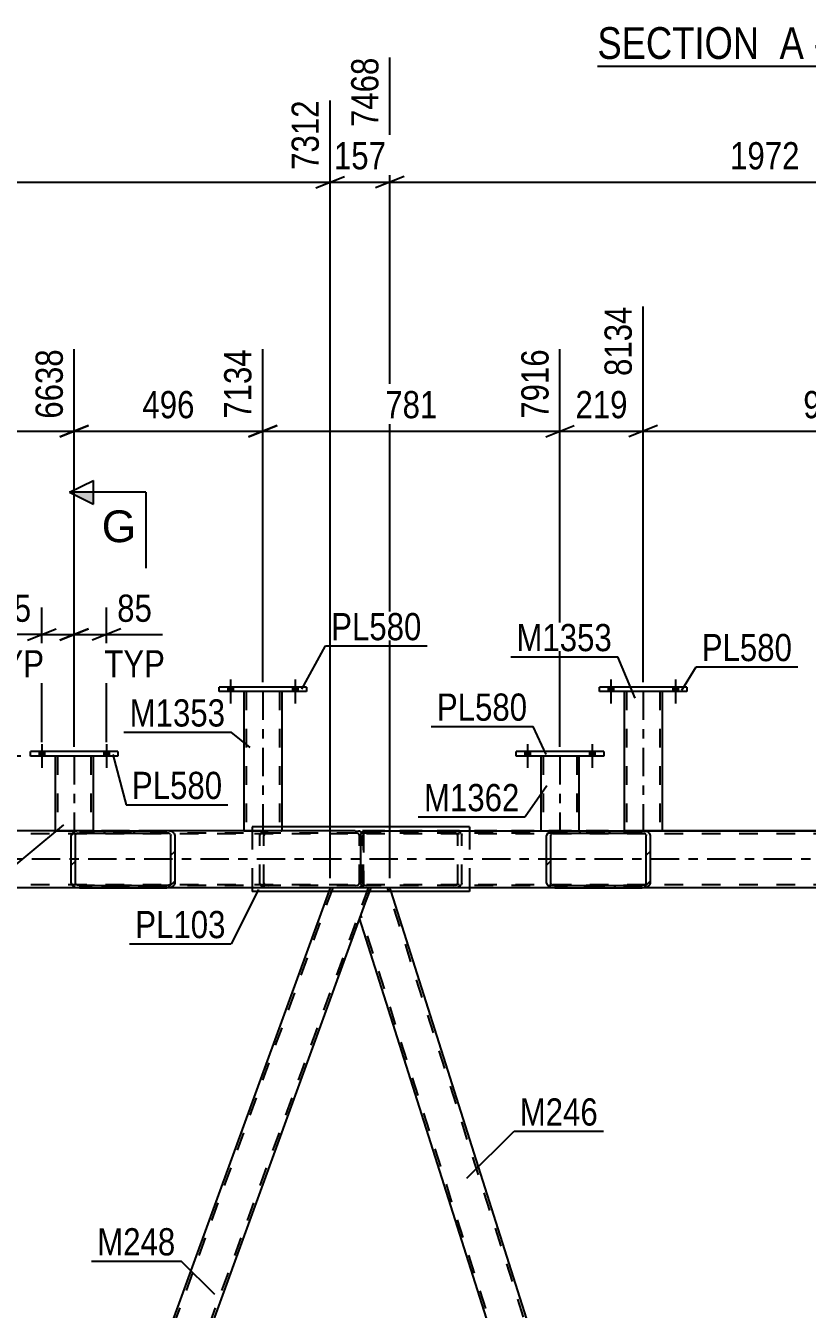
# Model space of a CAD drawing. Header units: millimetres. Extents: x -857 to 332, y -866 to -25.
# Drawn here: x -522.5 to -440.3, y -324.8 to -189.7 of the extents above; entities that cross this region are included whole.
import ezdxf

# ---------------------------------------------------------------- set-up
doc = ezdxf.new("R2010")
doc.units = ezdxf.units.MM
doc.linetypes.add('DXK_LINE_DOT2', pattern=[3.9198, 1.9599, -1.9599])
doc.linetypes.add('DXK_LINE_DOT3', pattern=[5.9187, 2.979, -0.9799, 0.9799, -0.9799])
doc.styles.add('Arial', font='ARIAL.TTF', dxfattribs={"height": 0.2})
doc.styles.add('Arial Narrow', font='ARIALN.TTF', dxfattribs={"height": 0.2})

# ---------------------------------------------------------------- blocks, each defined once
blk = doc.blocks.new('Unknown-570386455-12 - 11653')
at = {"color": 6, "linetype": 'Continuous'}
blk.add_line((-462.38, -193.94), (-434.74, -193.94), dxfattribs=at)
at = {"color": 0, "linetype": 'Continuous'}
for points in [[(-444.27, -193.19), (-444.27, -189.69), (-462.38, -189.69), (-462.38, -193.19)], [(-440.67, -193.19), (-440.67, -189.69), (-443.22, -189.69), (-443.22, -193.19)], [(-438.34, -193.19), (-438.34, -189.69), (-439.62, -189.69), (-439.62, -193.19)], [(-434.74, -193.19), (-434.74, -189.69), (-437.29, -189.69), (-437.29, -193.19)]]:
    blk.add_wipeout(points, dxfattribs=at)
at = {"color": 7, "linetype": 'Continuous', "style": 'Arial Narrow'}
for s, p in [('SECTION ', (-462.38, -193.19)), ('A', (-443.22, -193.19)), ('A', (-437.29, -193.19)), ('-', (-439.62, -193.19))]:
    blk.add_text(s, height=3.34, dxfattribs=at).set_placement(p)
blk = doc.blocks.new('Part-570386455-2030 - 1253')
at = {"color": 7, "linetype": 'DXK_LINE_DOT2'}
for p, q in [((-405.09, -280.41), (-448.4, -399.41)), ((-401.34, -280.41), (-444.66, -399.41)), ((-405.35, -280.41), (-405.49, -280.81)), ((-401.09, -280.41), (-405.35, -280.41)), ((-405.35, -280.41), (-405.31, -280.41)), ((-401.09, -280.41), (-402.26, -283.61)), ((-447.49, -396.2), (-448.66, -399.41)), ((-444.4, -399.41), (-448.66, -399.41)), ((-444.26, -399.01), (-444.4, -399.41))]:
    blk.add_line(p, q, dxfattribs=at)
at = {"color": 2, "linetype": 'Continuous'}
for p, q in [((-405.49, -280.81), (-447.49, -396.2)), ((-402.26, -283.61), (-444.26, -399.01))]:
    blk.add_line(p, q, dxfattribs=at)
blk = doc.blocks.new('Bolt-570386455-1271 - 1253')
at = {"linetype": 'Continuous'}
for points in [[(-469.44, -266.08), (-470, -266.08), (-470, -266.56), (-469.44, -266.56)], [(-469.44, -266.08), (-470, -266.08), (-470, -266.56), (-469.44, -266.56)], [(-462.64, -266.08), (-463.2, -266.08), (-463.2, -266.56), (-462.64, -266.56)], [(-462.64, -266.08), (-463.2, -266.08), (-463.2, -266.56), (-462.64, -266.56)]]:
    blk.add_hatch(color=1, dxfattribs=at).paths.add_polyline_path(points)
at = {"color": 1, "linetype": 'Continuous'}
for p, q in [((-470, -266.08), (-470, -266.56)), ((-470, -266.08), (-470, -266.56)), ((-469.72, -265.28), (-469.72, -267.8)), ((-469.72, -265.28), (-469.72, -267.8)), ((-469.44, -266.08), (-469.44, -266.56)), ((-469.44, -266.08), (-469.44, -266.56)), ((-463.2, -266.08), (-463.2, -266.56)), ((-463.2, -266.08), (-463.2, -266.56)), ((-462.92, -265.28), (-462.92, -267.8)), ((-462.92, -265.28), (-462.92, -267.8)), ((-462.64, -266.08), (-462.64, -266.56)), ((-462.64, -266.08), (-462.64, -266.56))]:
    blk.add_line(p, q, dxfattribs=at)
blk = doc.blocks.new('Bolt-570386455-1272 - 1253')
at = {"linetype": 'Continuous'}
for points in [[(-520.52, -266.08), (-521.08, -266.08), (-521.08, -266.56), (-520.52, -266.56)], [(-520.52, -266.08), (-521.08, -266.08), (-521.08, -266.56), (-520.52, -266.56)], [(-513.72, -266.08), (-514.28, -266.08), (-514.28, -266.56), (-513.72, -266.56)], [(-513.72, -266.08), (-514.28, -266.08), (-514.28, -266.56), (-513.72, -266.56)]]:
    blk.add_hatch(color=1, dxfattribs=at).paths.add_polyline_path(points)
at = {"color": 1, "linetype": 'Continuous'}
for p, q in [((-521.08, -266.08), (-521.08, -266.56)), ((-521.08, -266.08), (-521.08, -266.56)), ((-520.8, -265.28), (-520.8, -267.8)), ((-520.8, -265.28), (-520.8, -267.8)), ((-520.52, -266.08), (-520.52, -266.56)), ((-520.52, -266.08), (-520.52, -266.56)), ((-514.28, -266.08), (-514.28, -266.56)), ((-514.28, -266.08), (-514.28, -266.56)), ((-514, -265.28), (-514, -267.8)), ((-514, -265.28), (-514, -267.8)), ((-513.72, -266.08), (-513.72, -266.56)), ((-513.72, -266.08), (-513.72, -266.56))]:
    blk.add_line(p, q, dxfattribs=at)
blk = doc.blocks.new('Bolt-570386455-1278 - 1253')
at = {"linetype": 'Continuous'}
for points in [[(-460.69, -259.29), (-461.25, -259.29), (-461.25, -259.77), (-460.69, -259.77)], [(-460.69, -259.29), (-461.25, -259.29), (-461.25, -259.77), (-460.69, -259.77)], [(-453.89, -259.29), (-454.45, -259.29), (-454.45, -259.77), (-453.89, -259.77)], [(-453.89, -259.29), (-454.45, -259.29), (-454.45, -259.77), (-453.89, -259.77)]]:
    blk.add_hatch(color=1, dxfattribs=at).paths.add_polyline_path(points)
at = {"color": 1, "linetype": 'Continuous'}
for p, q in [((-461.25, -259.29), (-461.25, -259.77)), ((-461.25, -259.29), (-461.25, -259.77)), ((-460.97, -258.49), (-460.97, -261.01)), ((-460.97, -258.49), (-460.97, -261.01)), ((-460.69, -259.29), (-460.69, -259.77)), ((-460.69, -259.29), (-460.69, -259.77)), ((-454.45, -259.29), (-454.45, -259.77)), ((-454.45, -259.29), (-454.45, -259.77)), ((-454.17, -258.49), (-454.17, -261.01)), ((-454.17, -258.49), (-454.17, -261.01)), ((-453.89, -259.29), (-453.89, -259.77)), ((-453.89, -259.29), (-453.89, -259.77))]:
    blk.add_line(p, q, dxfattribs=at)
blk = doc.blocks.new('Bolt-570386455-1293 - 1253')
at = {"linetype": 'Continuous'}
for points in [[(-500.69, -259.29), (-501.25, -259.29), (-501.25, -259.77), (-500.69, -259.77)], [(-500.69, -259.29), (-501.25, -259.29), (-501.25, -259.77), (-500.69, -259.77)], [(-493.89, -259.29), (-494.45, -259.29), (-494.45, -259.77), (-493.89, -259.77)], [(-493.89, -259.29), (-494.45, -259.29), (-494.45, -259.77), (-493.89, -259.77)]]:
    blk.add_hatch(color=1, dxfattribs=at).paths.add_polyline_path(points)
at = {"color": 1, "linetype": 'Continuous'}
for p, q in [((-501.25, -259.29), (-501.25, -259.77)), ((-501.25, -259.29), (-501.25, -259.77)), ((-500.97, -258.49), (-500.97, -261.01)), ((-500.97, -258.49), (-500.97, -261.01)), ((-500.69, -259.29), (-500.69, -259.77)), ((-500.69, -259.29), (-500.69, -259.77)), ((-494.45, -259.29), (-494.45, -259.77)), ((-494.45, -259.29), (-494.45, -259.77)), ((-494.17, -258.49), (-494.17, -261.01)), ((-494.17, -258.49), (-494.17, -261.01)), ((-493.89, -259.29), (-493.89, -259.77)), ((-493.89, -259.29), (-493.89, -259.77))]:
    blk.add_line(p, q, dxfattribs=at)
blk = doc.blocks.new('Part-570386455-2015 - 1253')
at = {"linetype": 'Continuous'}
h = blk.add_hatch(dxfattribs=at)
h.set_pattern_fill('', scale=0.7, style=0, pattern_type=0)
h.set_pattern_definition([(45, (-467.7205, -274.887), (-1.57154, 1.57154), [])])
h.paths.add_polyline_path([(-467.65, -274.7), (-467.72, -274.89), (-467.72, -279.93), (-467.65, -280.11), (-467.46, -280.27), (-467.18, -280.37), (-466.85, -280.41), (-457.68, -280.41), (-457.34, -280.37), (-457.06, -280.27), (-456.87, -280.11), (-456.8, -279.93), (-456.8, -274.89), (-456.87, -274.7), (-457.06, -274.55), (-457.34, -274.44), (-457.68, -274.41), (-466.85, -274.41), (-467.18, -274.44), (-467.46, -274.55)])
h.paths.add_polyline_path([(-467.01, -274.67), (-466.85, -274.65), (-457.68, -274.65), (-457.51, -274.67), (-457.37, -274.72), (-457.27, -274.8), (-457.24, -274.89), (-457.24, -279.93), (-457.27, -280.02), (-457.37, -280.1), (-457.51, -280.15), (-457.68, -280.17), (-466.85, -280.17), (-467.01, -280.15), (-467.16, -280.1), (-467.25, -280.02), (-467.28, -279.93), (-467.28, -274.89), (-467.25, -274.8), (-467.16, -274.72)])
at = {"color": 2, "linetype": 'Continuous'}
for p, q in [((-487.26, -274.89), (-487.23, -274.7)), ((-487.26, -279.93), (-487.26, -274.89)), ((-487.23, -274.7), (-487.13, -274.55)), ((-487.13, -274.55), (-486.99, -274.44)), ((-486.99, -274.44), (-486.97, -274.44)), ((-486.97, -274.44), (-486.68, -274.41)), ((-486.68, -274.41), (-466.85, -274.41)), ((-467.65, -274.7), (-467.72, -274.89)), ((-467.72, -279.93), (-467.72, -274.89)), ((-467.28, -274.89), (-467.25, -274.8)), ((-467.28, -279.93), (-467.28, -274.89)), ((-466.85, -274.41), (-467.18, -274.44)), ((-467.01, -274.67), (-466.85, -274.65)), ((-466.85, -274.41), (-457.68, -274.41)), ((-466.85, -274.65), (-457.68, -274.65)), ((-457.34, -274.44), (-457.68, -274.41)), ((-457.68, -274.65), (-457.51, -274.67)), ((-457.27, -274.8), (-457.24, -274.89)), ((-457.24, -279.93), (-457.24, -274.89)), ((-456.8, -274.89), (-456.87, -274.7)), ((-456.8, -279.93), (-456.8, -274.89)), ((-487.23, -280.11), (-487.26, -279.93)), ((-487.13, -280.27), (-487.23, -280.11)), ((-486.99, -280.37), (-487.13, -280.27)), ((-486.97, -280.37), (-486.99, -280.37)), ((-486.68, -280.41), (-486.97, -280.37)), ((-466.85, -280.41), (-486.68, -280.41)), ((-467.72, -279.93), (-467.65, -280.11)), ((-467.25, -280.02), (-467.28, -279.93)), ((-467.18, -280.37), (-466.85, -280.41)), ((-466.85, -280.17), (-467.01, -280.15)), ((-466.85, -280.17), (-457.68, -280.17)), ((-466.85, -280.41), (-457.68, -280.41)), ((-457.51, -280.15), (-457.68, -280.17)), ((-457.68, -280.41), (-457.34, -280.37)), ((-457.24, -279.93), (-457.27, -280.02)), ((-456.87, -280.11), (-456.8, -279.93))]:
    blk.add_line(p, q, dxfattribs=at)
at = {"color": 7, "linetype": 'DXK_LINE_DOT2'}
for p, q in [((-487.02, -274.8), (-487.04, -274.89)), ((-487.04, -279.93), (-487.04, -274.89)), ((-486.99, -274.72), (-487.02, -274.8)), ((-486.84, -274.67), (-486.99, -274.72)), ((-486.99, -274.72), (-486.99, -280.1)), ((-486.97, -280.37), (-486.97, -274.44)), ((-486.68, -274.65), (-486.84, -274.67)), ((-457.68, -274.65), (-486.68, -274.65)), ((-477.51, -274.41), (-477.17, -274.44)), ((-477.34, -274.67), (-477.51, -274.65)), ((-477.07, -274.89), (-477.1, -274.8)), ((-477.07, -279.93), (-477.07, -274.89)), ((-476.7, -274.7), (-476.63, -274.89)), ((-476.63, -279.93), (-476.63, -274.89)), ((-457.68, -274.41), (-466.85, -274.41)), ((-487.04, -279.93), (-487.02, -280.02)), ((-487.02, -280.02), (-486.99, -280.1)), ((-486.99, -280.1), (-486.84, -280.15)), ((-486.84, -280.15), (-486.68, -280.17)), ((-457.68, -280.17), (-486.68, -280.17)), ((-477.51, -280.17), (-477.34, -280.15)), ((-477.17, -280.37), (-477.51, -280.41)), ((-477.1, -280.02), (-477.07, -279.93)), ((-476.63, -279.93), (-476.7, -280.11)), ((-457.68, -280.41), (-466.85, -280.41))]:
    blk.add_line(p, q, dxfattribs=at)
for centre, radius, start, end in [((-477.41, -275.07), 0.409, 41.9362, 80.4818), ((-477.31, -275.25), 0.817, 41.9362, 80.4818), ((-477.41, -279.75), 0.409, 279.5182, 318.0638), ((-477.31, -279.56), 0.817, 279.5182, 318.0638)]:
    blk.add_arc(centre, radius, start, end, dxfattribs=at)
at = {"color": 2, "linetype": 'Continuous'}
for centre, radius, start, end in [((-467.05, -275.25), 0.817, 99.5182, 138.0638), ((-466.95, -275.07), 0.409, 99.5182, 138.0638), ((-457.58, -275.07), 0.409, 41.9362, 80.4818), ((-457.48, -275.25), 0.817, 41.9362, 80.4818), ((-467.05, -279.56), 0.817, 221.9362, 260.4818), ((-466.95, -279.75), 0.409, 221.9362, 260.4818), ((-457.58, -279.75), 0.409, 279.5182, 318.0638), ((-457.48, -279.56), 0.817, 279.5182, 318.0638)]:
    blk.add_arc(centre, radius, start, end, dxfattribs=at)
blk = doc.blocks.new('Part-570386455-1364 - 1253')
at = {"color": 7, "linetype": 'DXK_LINE_DOT2'}
for p, q in [((-92.74, -274.73), (-782.94, -274.73)), ((-92.74, -274.41), (-754.09, -274.41)), ((-457.68, -274.41), (-516.84, -274.41)), ((-92.74, -280.09), (-782.94, -280.09)), ((-457.68, -280.41), (-516.84, -280.41))]:
    blk.add_line(p, q, dxfattribs=at)
at = {"color": 2, "linetype": 'Continuous'}
for p, q in [((-516.84, -274.41), (-542.81, -274.41)), ((-431.71, -274.41), (-457.68, -274.41)), ((-516.84, -280.41), (-542.81, -280.41)), ((-431.71, -280.41), (-457.68, -280.41))]:
    blk.add_line(p, q, dxfattribs=at)
at = {"color": 7, "linetype": 'DXK_LINE_DOT3'}
blk.add_line((-92.74, -277.41), (-782.94, -277.41), dxfattribs=at)
blk = doc.blocks.new('Part-570386455-1510 - 1253')
at = {"color": 2, "linetype": 'Continuous'}
for p, q in [((-452.97, -259.29), (-462.17, -259.29)), ((-462.17, -259.77), (-462.17, -259.29)), ((-452.97, -259.29), (-452.97, -259.77)), ((-452.97, -259.77), (-462.17, -259.77))]:
    blk.add_line(p, q, dxfattribs=at)
blk = doc.blocks.new('Part-570386455-1567 - 1253')
at = {"color": 2, "linetype": 'Continuous'}
for p, q in [((-468.32, -266.56), (-468.32, -274.41)), ((-464.32, -266.56), (-464.32, -274.41))]:
    blk.add_line(p, q, dxfattribs=at)
at = {"color": 7, "linetype": 'DXK_LINE_DOT2'}
for p, q in [((-464.32, -266.56), (-468.32, -266.56)), ((-468.29, -266.56), (-468.32, -266.56)), ((-468.08, -266.56), (-468.08, -274.41)), ((-464.56, -266.56), (-464.56, -274.41)), ((-468.32, -274.41), (-468.32, -274.41)), ((-468.32, -274.41), (-464.32, -274.41)), ((-464.32, -274.41), (-464.32, -274.41)), ((-464.32, -274.41), (-464.32, -274.41))]:
    blk.add_line(p, q, dxfattribs=at)
at = {"color": 7, "linetype": 'DXK_LINE_DOT3'}
blk.add_line((-466.32, -266.56), (-466.32, -274.41), dxfattribs=at)
blk = doc.blocks.new('Part-570386455-1572 - 1253')
at = {"color": 2, "linetype": 'Continuous'}
for p, q in [((-461.72, -266.08), (-470.92, -266.08)), ((-470.92, -266.56), (-470.92, -266.08)), ((-461.72, -266.08), (-461.72, -266.56)), ((-461.72, -266.56), (-470.92, -266.56))]:
    blk.add_line(p, q, dxfattribs=at)
blk = doc.blocks.new('Part-570386455-1577 - 1253')
at = {"color": 2, "linetype": 'Continuous'}
for p, q in [((-459.57, -259.77), (-459.57, -274.41)), ((-455.57, -259.77), (-455.57, -274.41))]:
    blk.add_line(p, q, dxfattribs=at)
at = {"color": 7, "linetype": 'DXK_LINE_DOT2'}
for p, q in [((-455.57, -259.77), (-459.57, -259.77)), ((-459.53, -259.77), (-459.57, -259.77)), ((-459.33, -259.77), (-459.33, -274.41)), ((-455.81, -259.77), (-455.81, -274.41)), ((-459.57, -274.41), (-459.57, -274.41)), ((-459.57, -274.41), (-455.57, -274.41)), ((-455.57, -274.41), (-455.57, -274.41)), ((-455.57, -274.41), (-455.57, -274.41))]:
    blk.add_line(p, q, dxfattribs=at)
at = {"color": 7, "linetype": 'DXK_LINE_DOT3'}
blk.add_line((-457.57, -259.77), (-457.57, -274.41), dxfattribs=at)
blk = doc.blocks.new('Part-570386455-1582 - 1253')
at = {"color": 2, "linetype": 'Continuous'}
for p, q in [((-519.4, -266.56), (-519.4, -274.41)), ((-515.4, -266.56), (-515.4, -274.41))]:
    blk.add_line(p, q, dxfattribs=at)
at = {"color": 7, "linetype": 'DXK_LINE_DOT2'}
for p, q in [((-515.4, -266.56), (-519.4, -266.56)), ((-519.37, -266.56), (-519.4, -266.56)), ((-519.16, -266.56), (-519.16, -274.41)), ((-515.64, -266.56), (-515.64, -274.41)), ((-519.4, -274.41), (-519.4, -274.41)), ((-519.4, -274.41), (-515.4, -274.41)), ((-515.4, -274.41), (-515.4, -274.41)), ((-515.4, -274.41), (-515.4, -274.41))]:
    blk.add_line(p, q, dxfattribs=at)
at = {"color": 7, "linetype": 'DXK_LINE_DOT3'}
blk.add_line((-517.4, -266.56), (-517.4, -274.41), dxfattribs=at)
blk = doc.blocks.new('Part-570386455-1587 - 1253')
at = {"color": 2, "linetype": 'Continuous'}
for p, q in [((-512.8, -266.08), (-522, -266.08)), ((-522, -266.56), (-522, -266.08)), ((-512.8, -266.08), (-512.8, -266.56)), ((-512.8, -266.56), (-522, -266.56))]:
    blk.add_line(p, q, dxfattribs=at)
blk = doc.blocks.new('Part-570386455-1653 - 1253')
at = {"color": 2, "linetype": 'Continuous'}
for p, q in [((-499.57, -259.77), (-499.57, -274.41)), ((-495.57, -259.77), (-495.57, -274.01))]:
    blk.add_line(p, q, dxfattribs=at)
at = {"color": 7, "linetype": 'DXK_LINE_DOT2'}
for p, q in [((-495.57, -259.77), (-499.57, -259.77)), ((-499.53, -259.77), (-499.57, -259.77)), ((-499.33, -259.77), (-499.33, -274.41)), ((-495.81, -259.77), (-495.81, -274.41)), ((-495.57, -274.01), (-495.57, -274.41)), ((-499.57, -274.41), (-499.57, -274.41)), ((-499.57, -274.41), (-495.57, -274.41))]:
    blk.add_line(p, q, dxfattribs=at)
at = {"color": 7, "linetype": 'DXK_LINE_DOT3'}
blk.add_line((-497.57, -259.77), (-497.57, -274.41), dxfattribs=at)
blk = doc.blocks.new('Part-570386455-1985 - 1253')
at = {"color": 2, "linetype": 'Continuous'}
for p, q in [((-498.69, -274.01), (-498.69, -274.41)), ((-475.83, -274.01), (-498.69, -274.01)), ((-475.83, -274.01), (-475.83, -274.41)), ((-498.69, -280.41), (-498.69, -280.81)), ((-475.83, -280.81), (-498.69, -280.81)), ((-475.83, -280.41), (-475.83, -280.81))]:
    blk.add_line(p, q, dxfattribs=at)
at = {"color": 7, "linetype": 'DXK_LINE_DOT2'}
for p, q in [((-498.69, -274.41), (-498.69, -280.41)), ((-475.83, -274.41), (-475.83, -280.41))]:
    blk.add_line(p, q, dxfattribs=at)
blk = doc.blocks.new('Part-570386455-1658 - 1253')
at = {"color": 2, "linetype": 'Continuous'}
for p, q in [((-492.97, -259.29), (-502.17, -259.29)), ((-502.17, -259.77), (-502.17, -259.29)), ((-492.97, -259.29), (-492.97, -259.77)), ((-492.97, -259.77), (-502.17, -259.77))]:
    blk.add_line(p, q, dxfattribs=at)
blk = doc.blocks.new('Part-570386455-1930 - 1253')
at = {"color": 2, "linetype": 'Continuous'}
for p, q in [((-486.37, -280.81), (-487.39, -283.61)), ((-447.49, -396.2), (-484.08, -280.81)), ((-450.8, -399.01), (-487.39, -283.61)), ((-447.49, -396.2), (-448.51, -399.01))]:
    blk.add_line(p, q, dxfattribs=at)
at = {"color": 7, "linetype": 'DXK_LINE_DOT2'}
for p, q in [((-486.22, -280.41), (-486.37, -280.81)), ((-484.21, -280.41), (-486.22, -280.41)), ((-447.63, -396.57), (-484.46, -280.41)), ((-484.08, -280.81), (-484.21, -280.41)), ((-450.42, -399.41), (-487.26, -283.24)), ((-447.63, -396.57), (-447.76, -396.94)), ((-450.67, -399.41), (-450.8, -399.01)), ((-448.66, -399.41), (-450.67, -399.41)), ((-448.51, -399.01), (-448.66, -399.41))]:
    blk.add_line(p, q, dxfattribs=at)
blk = doc.blocks.new('Part-570386455-2035 - 1253')
at = {"color": 7, "linetype": 'DXK_LINE_DOT2'}
for p, q in [((-490.22, -280.41), (-533.54, -399.41)), ((-486.48, -280.41), (-529.79, -399.41)), ((-490.48, -280.41), (-490.63, -280.81)), ((-486.22, -280.41), (-490.48, -280.41)), ((-490.48, -280.41), (-490.44, -280.41)), ((-486.22, -280.41), (-487.39, -283.61)), ((-532.63, -396.2), (-533.79, -399.41)), ((-529.54, -399.41), (-533.79, -399.41)), ((-529.39, -399.01), (-529.54, -399.41))]:
    blk.add_line(p, q, dxfattribs=at)
at = {"color": 2, "linetype": 'Continuous'}
for p, q in [((-490.63, -280.81), (-532.63, -396.2)), ((-487.39, -283.61), (-529.39, -399.01))]:
    blk.add_line(p, q, dxfattribs=at)
blk = doc.blocks.new('Part-570386455-2120 - 1253')
at = {"linetype": 'Continuous'}
h = blk.add_hatch(dxfattribs=at)
h.set_pattern_fill('', scale=0.7, style=0, pattern_type=0)
h.set_pattern_definition([(45, (-517.7166, -274.887), (-1.57154, 1.57154), [])])
h.paths.add_polyline_path([(-517.65, -274.7), (-517.72, -274.89), (-517.72, -279.93), (-517.65, -280.11), (-517.46, -280.27), (-517.18, -280.37), (-516.84, -280.41), (-507.67, -280.41), (-507.34, -280.37), (-507.05, -280.27), (-506.87, -280.11), (-506.8, -279.93), (-506.8, -274.89), (-506.87, -274.7), (-507.05, -274.55), (-507.34, -274.44), (-507.67, -274.41), (-516.84, -274.41), (-517.18, -274.44), (-517.46, -274.55)])
h.paths.add_polyline_path([(-517.01, -274.67), (-516.84, -274.65), (-507.67, -274.65), (-507.5, -274.67), (-507.36, -274.72), (-507.27, -274.8), (-507.24, -274.89), (-507.24, -279.93), (-507.27, -280.02), (-507.36, -280.1), (-507.5, -280.15), (-507.67, -280.17), (-516.84, -280.17), (-517.01, -280.15), (-517.15, -280.1), (-517.25, -280.02), (-517.28, -279.93), (-517.28, -274.89), (-517.25, -274.8), (-517.15, -274.72)])
at = {"color": 2, "linetype": 'Continuous'}
for p, q in [((-517.65, -274.7), (-517.72, -274.89)), ((-517.72, -279.93), (-517.72, -274.89)), ((-517.28, -274.89), (-517.25, -274.8)), ((-517.28, -279.93), (-517.28, -274.89)), ((-516.84, -274.41), (-517.18, -274.44)), ((-517.01, -274.67), (-516.84, -274.65)), ((-516.84, -274.41), (-507.67, -274.41)), ((-516.84, -274.65), (-507.67, -274.65)), ((-487.84, -274.41), (-507.67, -274.41)), ((-507.34, -274.44), (-507.67, -274.41)), ((-507.67, -274.65), (-507.5, -274.67)), ((-507.27, -274.8), (-507.24, -274.89)), ((-507.24, -279.93), (-507.24, -274.89)), ((-506.8, -274.89), (-506.87, -274.7)), ((-506.8, -279.93), (-506.8, -274.89)), ((-487.84, -274.41), (-487.51, -274.44)), ((-517.72, -279.93), (-517.65, -280.11)), ((-517.25, -280.02), (-517.28, -279.93)), ((-517.18, -280.37), (-516.84, -280.41)), ((-516.84, -280.17), (-517.01, -280.15)), ((-516.84, -280.17), (-507.67, -280.17)), ((-516.84, -280.41), (-507.67, -280.41)), ((-507.5, -280.15), (-507.67, -280.17)), ((-507.67, -280.41), (-507.34, -280.37)), ((-487.84, -280.41), (-507.67, -280.41)), ((-507.24, -279.93), (-507.27, -280.02)), ((-506.87, -280.11), (-506.8, -279.93)), ((-487.51, -280.37), (-487.84, -280.41))]:
    blk.add_line(p, q, dxfattribs=at)
at = {"color": 7, "linetype": 'DXK_LINE_DOT2'}
for p, q in [((-507.67, -274.41), (-516.84, -274.41)), ((-487.84, -274.65), (-516.84, -274.65)), ((-497.89, -274.89), (-497.82, -274.7)), ((-497.89, -279.93), (-497.89, -274.89)), ((-497.42, -274.8), (-497.45, -274.89)), ((-497.45, -279.93), (-497.45, -274.89)), ((-497.35, -274.44), (-497.01, -274.41)), ((-497.01, -274.65), (-497.18, -274.67)), ((-487.68, -274.67), (-487.84, -274.65)), ((-487.41, -274.89), (-487.44, -274.8)), ((-487.41, -279.93), (-487.41, -274.89)), ((-487.04, -274.7), (-487.01, -274.77)), ((-487.01, -274.77), (-486.97, -274.89)), ((-486.97, -279.93), (-486.97, -274.89)), ((-487.84, -280.17), (-516.84, -280.17)), ((-507.67, -280.41), (-516.84, -280.41)), ((-497.82, -280.11), (-497.89, -279.93)), ((-497.45, -279.93), (-497.42, -280.02)), ((-497.01, -280.41), (-497.35, -280.37)), ((-497.18, -280.15), (-497.01, -280.17)), ((-487.84, -280.17), (-487.68, -280.15)), ((-487.44, -280.02), (-487.41, -279.93)), ((-486.99, -279.97), (-487.04, -280.11)), ((-486.97, -279.93), (-486.99, -279.97))]:
    blk.add_line(p, q, dxfattribs=at)
at = {"color": 2, "linetype": 'Continuous'}
for centre, radius, start, end in [((-517.04, -275.25), 0.817, 99.5182, 138.0638), ((-516.94, -275.07), 0.409, 99.5182, 138.0638), ((-507.57, -275.07), 0.409, 41.9362, 80.4818), ((-507.47, -275.25), 0.817, 41.9362, 80.4818), ((-487.64, -275.25), 0.817, 53.5234, 80.4818), ((-517.04, -279.56), 0.817, 221.9362, 260.4818), ((-516.94, -279.75), 0.409, 221.9362, 260.4818), ((-507.57, -279.75), 0.409, 279.5182, 318.0638), ((-507.47, -279.56), 0.817, 279.5182, 318.0638), ((-487.64, -279.56), 0.817, 279.5182, 306.4766)]:
    blk.add_arc(centre, radius, start, end, dxfattribs=at)
at = {"color": 7, "linetype": 'DXK_LINE_DOT2'}
for centre, radius, start, end in [((-497.21, -275.25), 0.817, 99.5182, 138.0638), ((-497.11, -275.07), 0.409, 99.5182, 138.0638), ((-487.74, -275.07), 0.409, 41.9362, 80.4818), ((-487.64, -275.25), 0.817, 41.9362, 53.5234), ((-497.21, -279.56), 0.817, 221.9362, 260.4818), ((-497.11, -279.75), 0.409, 221.9362, 260.4818), ((-487.74, -279.75), 0.409, 279.5182, 318.0638), ((-487.64, -279.56), 0.817, 306.4766, 318.0638)]:
    blk.add_arc(centre, radius, start, end, dxfattribs=at)
blk = doc.blocks.new('StraightDimension-570386455-15699 - 1253')
at = {"color": 7, "linetype": 'Continuous'}
for p, q in [((-457.57, -258.77), (-457.57, -219.24)), ((-418.41, -258.05), (-418.41, -219.24)), ((-456.07, -231.75), (-459.07, -232.95)), ((-419.91, -232.95), (-416.91, -231.75)), ((-457.57, -232.35), (-418.41, -232.35))]:
    blk.add_line(p, q, dxfattribs=at)
at = {"color": 0}
blk.add_wipeout([(-434.64, -231.6), (-434.64, -227.4), (-441.33, -227.4), (-441.33, -231.6)], dxfattribs=at)
at = {"color": 3, "style": 'Arial Narrow'}
blk.add_text('979', height=2.863, dxfattribs=at).set_placement((-440.73, -231))
at = {"color": 0, "linetype": 'Continuous'}
blk.add_wipeout([(-419.01, -218.64), (-423.21, -218.64), (-423.21, -227.15), (-419.01, -227.15)], dxfattribs=at)
at = {"color": 3, "linetype": 'Continuous', "style": 'Arial Narrow'}
blk.add_text('9113', height=2.863, rotation=90.0002, dxfattribs=at).set_placement((-419.61, -226.55))
blk = doc.blocks.new('StraightDimension-570386455-3267 - 1253')
at = {"color": 7, "linetype": 'Continuous'}
for p, q in [((-520.8, -265.08), (-520.8, -250.92)), ((-517.4, -265.56), (-517.4, -250.92)), ((-520.8, -253.77), (-526.71, -253.77)), ((-520.8, -253.77), (-526.71, -253.77)), ((-522.3, -254.37), (-519.3, -253.17)), ((-520.8, -253.77), (-517.4, -253.77)), ((-515.9, -253.17), (-518.9, -254.37))]:
    blk.add_line(p, q, dxfattribs=at)
at = {"color": 0}
blk.add_wipeout([(-521.33, -253.02), (-521.33, -248.82), (-526.18, -248.82), (-526.18, -253.02)], dxfattribs=at)
at = {"color": 0, "linetype": 'Continuous'}
blk.add_wipeout([(-519.96, -258.87), (-519.96, -254.67), (-527.55, -254.67), (-527.55, -258.87)], dxfattribs=at)
at = {"color": 3, "style": 'Arial Narrow'}
blk.add_text('85', height=2.863, dxfattribs=at).set_placement((-525.58, -252.42))
at = {"color": 3, "linetype": 'Continuous', "style": 'Arial Narrow'}
blk.add_text('TYP', height=2.863, dxfattribs=at).set_placement((-526.95, -258.27))
blk = doc.blocks.new('StraightDimension-570386455-35174 - 1253')
at = {"color": 7, "linetype": 'Continuous'}
for p, q in [((-484.21, -279.41), (-484.21, -193.05)), ((-405.35, -279.41), (-405.35, -197.55)), ((-482.71, -205.56), (-485.71, -206.76)), ((-484.21, -206.16), (-405.35, -206.16)), ((-406.85, -206.76), (-403.85, -205.56))]:
    blk.add_line(p, q, dxfattribs=at)
at = {"color": 0}
blk.add_wipeout([(-440.52, -205.41), (-440.52, -201.21), (-449.03, -201.21), (-449.03, -205.41)], dxfattribs=at)
at = {"color": 3, "style": 'Arial Narrow'}
blk.add_text('1972', height=2.863, dxfattribs=at).set_placement((-448.43, -204.81))
at = {"color": 0, "linetype": 'Continuous'}
blk.add_wipeout([(-405.95, -196.95), (-410.15, -196.95), (-410.15, -205.46), (-405.95, -205.46)], dxfattribs=at)
at = {"color": 3, "linetype": 'Continuous', "style": 'Arial Narrow'}
blk.add_text('9440', height=2.863, rotation=90.0002, dxfattribs=at).set_placement((-406.55, -204.86))
blk = doc.blocks.new('StraightDimension-570386455-35175 - 1253')
at = {"color": 7, "linetype": 'Continuous'}
for p, q in [((-484.21, -279.41), (-484.21, -193.05)), ((-490.48, -279.41), (-490.48, -197.55)), ((-491.98, -206.76), (-488.98, -205.56)), ((-490.48, -206.16), (-484.21, -206.16)), ((-482.71, -205.56), (-485.71, -206.76))]:
    blk.add_line(p, q, dxfattribs=at)
at = {"color": 0}
blk.add_wipeout([(-484, -205.41), (-484, -201.21), (-490.69, -201.21), (-490.69, -205.41)], dxfattribs=at)
at = {"color": 3, "style": 'Arial Narrow'}
blk.add_text('157', height=2.863, dxfattribs=at).set_placement((-490.09, -204.81))
at = {"color": 0, "linetype": 'Continuous'}
blk.add_wipeout([(-484.81, -192.45), (-489.01, -192.45), (-489.01, -200.96), (-484.81, -200.96)], dxfattribs=at)
at = {"color": 3, "linetype": 'Continuous', "style": 'Arial Narrow'}
blk.add_text('7468', height=2.863, rotation=90.0002, dxfattribs=at).set_placement((-485.41, -200.36))
blk = doc.blocks.new('StraightDimension-570386455-15702 - 1253')
at = {"color": 7, "linetype": 'Continuous'}
for p, q in [((-517.4, -265.56), (-517.4, -223.74)), ((-497.57, -258.77), (-497.57, -223.74)), ((-515.9, -231.75), (-518.9, -232.95)), ((-499.07, -232.95), (-496.07, -231.75)), ((-517.4, -232.35), (-497.57, -232.35))]:
    blk.add_line(p, q, dxfattribs=at)
at = {"color": 0}
blk.add_wipeout([(-504.14, -231.6), (-504.14, -227.4), (-510.83, -227.4), (-510.83, -231.6)], dxfattribs=at)
at = {"color": 3, "style": 'Arial Narrow'}
blk.add_text('496', height=2.863, dxfattribs=at).set_placement((-510.23, -231))
at = {"color": 0, "linetype": 'Continuous'}
blk.add_wipeout([(-498.17, -223.14), (-502.37, -223.14), (-502.37, -231.65), (-498.17, -231.65)], dxfattribs=at)
at = {"color": 3, "linetype": 'Continuous', "style": 'Arial Narrow'}
blk.add_text('7134', height=2.863, rotation=90.0002, dxfattribs=at).set_placement((-498.77, -231.05))
blk = doc.blocks.new('StraightDimension-570386455-15701 - 1253')
at = {"color": 7, "linetype": 'Continuous'}
for p, q in [((-497.57, -258.77), (-497.57, -223.74)), ((-466.32, -265.56), (-466.32, -223.74)), ((-496.07, -231.75), (-499.07, -232.95)), ((-467.82, -232.95), (-464.82, -231.75)), ((-497.57, -232.35), (-466.32, -232.35))]:
    blk.add_line(p, q, dxfattribs=at)
at = {"color": 0}
blk.add_wipeout([(-478.6, -231.6), (-478.6, -227.4), (-485.29, -227.4), (-485.29, -231.6)], dxfattribs=at)
at = {"color": 3, "style": 'Arial Narrow'}
blk.add_text('781', height=2.863, dxfattribs=at).set_placement((-484.69, -231))
at = {"color": 0, "linetype": 'Continuous'}
blk.add_wipeout([(-466.92, -223.14), (-471.12, -223.14), (-471.12, -231.65), (-466.92, -231.65)], dxfattribs=at)
at = {"color": 3, "linetype": 'Continuous', "style": 'Arial Narrow'}
blk.add_text('7916', height=2.863, rotation=90.0002, dxfattribs=at).set_placement((-467.52, -231.05))
blk = doc.blocks.new('StraightDimension-570386455-15700 - 1253')
at = {"color": 7, "linetype": 'Continuous'}
for p, q in [((-457.57, -258.77), (-457.57, -219.24)), ((-466.32, -265.56), (-466.32, -223.74)), ((-467.82, -232.95), (-464.82, -231.75)), ((-456.07, -231.75), (-459.07, -232.95)), ((-466.32, -232.35), (-457.57, -232.35))]:
    blk.add_line(p, q, dxfattribs=at)
at = {"color": 0}
blk.add_wipeout([(-458.6, -231.6), (-458.6, -227.4), (-465.29, -227.4), (-465.29, -231.6)], dxfattribs=at)
at = {"color": 3, "style": 'Arial Narrow'}
blk.add_text('219', height=2.863, dxfattribs=at).set_placement((-464.69, -231))
at = {"color": 0, "linetype": 'Continuous'}
blk.add_wipeout([(-458.17, -218.64), (-462.37, -218.64), (-462.37, -227.15), (-458.17, -227.15)], dxfattribs=at)
at = {"color": 3, "linetype": 'Continuous', "style": 'Arial Narrow'}
blk.add_text('8134', height=2.863, rotation=90.0002, dxfattribs=at).set_placement((-458.77, -226.55))
blk = doc.blocks.new('StraightDimension-570386455-2859 - 1253')
at = {"color": 7, "linetype": 'Continuous'}
for p, q in [((-425.66, -269.6), (-425.66, -261.87)), ((-425.66, -269.6), (-425.66, -261.87)), ((-426.26, -268.1), (-425.06, -271.1)), ((-418.84, -269.6), (-428.51, -269.6)), ((-425.66, -274.41), (-425.66, -269.6)), ((-425.06, -275.91), (-426.26, -272.91)), ((-458.57, -274.41), (-423.26, -274.41))]:
    blk.add_line(p, q, dxfattribs=at)
at = {"color": 0}
blk.add_wipeout([(-426.41, -262.39), (-430.61, -262.39), (-430.61, -269.08), (-426.41, -269.08)], dxfattribs=at)
at = {"color": 3, "style": 'Arial Narrow'}
blk.add_text('120', height=2.863, rotation=90.0002, dxfattribs=at).set_placement((-427.01, -268.48))
blk = doc.blocks.new('StraightDimension-570386455-15703 - 1253')
at = {"color": 7, "linetype": 'Continuous'}
for p, q in [((-537.57, -258.77), (-537.57, -223.74)), ((-517.4, -265.56), (-517.4, -223.74)), ((-536.07, -231.75), (-539.07, -232.95)), ((-518.9, -232.95), (-515.9, -231.75)), ((-537.57, -232.35), (-517.4, -232.35))]:
    blk.add_line(p, q, dxfattribs=at)
at = {"color": 0}
blk.add_wipeout([(-524.14, -231.6), (-524.14, -227.4), (-530.83, -227.4), (-530.83, -231.6)], dxfattribs=at)
at = {"color": 3, "style": 'Arial Narrow'}
blk.add_text('504', height=2.863, dxfattribs=at).set_placement((-530.23, -231))
at = {"color": 0, "linetype": 'Continuous'}
blk.add_wipeout([(-518, -223.14), (-522.2, -223.14), (-522.2, -231.65), (-518, -231.65)], dxfattribs=at)
at = {"color": 3, "linetype": 'Continuous', "style": 'Arial Narrow'}
blk.add_text('6638', height=2.863, rotation=90.0002, dxfattribs=at).set_placement((-518.6, -231.05))
blk = doc.blocks.new('StraightDimension-570386455-3259 - 1253')
at = {"color": 7, "linetype": 'Continuous'}
for p, q in [((-517.4, -265.56), (-517.4, -250.92)), ((-514, -265.08), (-514, -250.92)), ((-518.9, -254.37), (-515.9, -253.17)), ((-517.4, -253.77), (-514, -253.77)), ((-512.5, -253.17), (-515.5, -254.37)), ((-514, -253.77), (-508.1, -253.77)), ((-514, -253.77), (-508.1, -253.77))]:
    blk.add_line(p, q, dxfattribs=at)
at = {"color": 0}
blk.add_wipeout([(-508.62, -253.02), (-508.62, -248.82), (-513.48, -248.82), (-513.48, -253.02)], dxfattribs=at)
at = {"color": 0, "linetype": 'Continuous'}
blk.add_wipeout([(-507.25, -258.87), (-507.25, -254.67), (-514.84, -254.67), (-514.84, -258.87)], dxfattribs=at)
at = {"color": 3, "style": 'Arial Narrow'}
blk.add_text('85', height=2.863, dxfattribs=at).set_placement((-512.88, -252.42))
at = {"color": 3, "linetype": 'Continuous', "style": 'Arial Narrow'}
blk.add_text('TYP', height=2.863, dxfattribs=at).set_placement((-514.24, -258.27))
blk = doc.blocks.new('StraightDimension-570386455-3282 - 1253')
at = {"color": 7, "linetype": 'Continuous'}
for p, q in [((-530.58, -265.06), (-529.38, -268.06)), ((-523, -266.56), (-532.83, -266.56)), ((-529.98, -274.41), (-529.98, -266.56)), ((-529.38, -275.91), (-530.58, -272.91)), ((-520.4, -274.41), (-532.83, -274.41))]:
    blk.add_line(p, q, dxfattribs=at)
at = {"color": 0}
blk.add_wipeout([(-530.73, -267.14), (-534.93, -267.14), (-534.93, -273.83), (-530.73, -273.83)], dxfattribs=at)
at = {"color": 0, "linetype": 'Continuous'}
blk.add_wipeout([(-524.88, -266.69), (-529.08, -266.69), (-529.08, -274.28), (-524.88, -274.28)], dxfattribs=at)
at = {"color": 3, "style": 'Arial Narrow'}
blk.add_text('196', height=2.863, rotation=90.0002, dxfattribs=at).set_placement((-531.33, -273.23))
at = {"color": 3, "linetype": 'Continuous', "style": 'Arial Narrow'}
blk.add_text('TYP', height=2.863, rotation=90.0002, dxfattribs=at).set_placement((-525.48, -273.68))
blk = doc.blocks.new('StraightDimension-570386455-35176 - 1253')
at = {"color": 7, "linetype": 'Continuous'}
for p, q in [((-569.34, -279.41), (-569.34, -193.05)), ((-490.48, -279.41), (-490.48, -197.55)), ((-567.84, -205.56), (-570.84, -206.76)), ((-569.34, -206.16), (-490.48, -206.16)), ((-491.98, -206.76), (-488.98, -205.56))]:
    blk.add_line(p, q, dxfattribs=at)
at = {"color": 0}
blk.add_wipeout([(-525.66, -205.41), (-525.66, -201.21), (-534.17, -201.21), (-534.17, -205.41)], dxfattribs=at)
at = {"color": 3, "style": 'Arial Narrow'}
blk.add_text('1972', height=2.863, dxfattribs=at).set_placement((-533.57, -204.81))
at = {"color": 0, "linetype": 'Continuous'}
blk.add_wipeout([(-491.08, -196.95), (-495.28, -196.95), (-495.28, -205.46), (-491.08, -205.46)], dxfattribs=at)
at = {"color": 3, "linetype": 'Continuous', "style": 'Arial Narrow'}
blk.add_text('7312', height=2.863, rotation=90.0002, dxfattribs=at).set_placement((-491.68, -204.86))
blk = doc.blocks.new('Mark-570386455-1573 - 1253')
at = {"color": 0}
blk.add_wipeout([(-460.85, -255.51), (-460.85, -252.51), (-470.9, -252.51), (-470.9, -255.51)], dxfattribs=at)
blk.add_wipeout([(-460.85, -255.51), (-460.85, -252.51), (-470.9, -252.51), (-470.9, -255.51)], dxfattribs=at)
at = {"color": 30, "linetype": 'Continuous'}
for p in [(-471.5, -256.11), (-458.4, -260.45)]:
    blk.add_line(p, (-460.25, -256.11), dxfattribs=at)
at = {"color": 3, "style": 'Arial Narrow'}
blk.add_text('M1353', height=2.863, dxfattribs=at).set_placement((-470.9, -255.51))
blk = doc.blocks.new('SectionMark-570386455-3695 - 1253')
at = {"linetype": 'Continuous'}
blk.add_hatch(color=6, dxfattribs=at).paths.add_polyline_path([(-515.38, -238.79), (-515.38, -240.04), (-517.88, -238.79)])
at = {"color": 6, "linetype": 'Continuous'}
for p, q in [((-517.88, -238.79), (-515.38, -237.54)), ((-515.38, -240.04), (-515.38, -237.54)), ((-509.88, -238.79), (-517.88, -238.79)), ((-517.88, -238.79), (-515.38, -240.04)), ((-509.88, -238.79), (-509.88, -246.79))]:
    blk.add_line(p, q, dxfattribs=at)
at = {"color": 0, "linetype": 'Continuous'}
blk.add_wipeout([(-510.88, -244.04), (-510.88, -240.54), (-514.51, -240.54), (-514.51, -244.04)], dxfattribs=at)
at = {"color": 3, "linetype": 'Continuous', "style": 'Arial'}
blk.add_text('G', height=3.34, dxfattribs=at).set_placement((-514.51, -244.04))
blk = doc.blocks.new('Mark-570386455-1506 - 1253')
at = {"color": 0}
blk.add_wipeout([(-441.91, -256.56), (-441.91, -253.56), (-451.41, -253.56), (-451.41, -256.56)], dxfattribs=at)
blk.add_wipeout([(-441.91, -256.56), (-441.91, -253.56), (-451.41, -253.56), (-451.41, -256.56)], dxfattribs=at)
at = {"color": 30, "linetype": 'Continuous'}
for p, q in [((-453.5, -259.63), (-452.01, -257.16)), ((-452.01, -257.16), (-441.31, -257.16))]:
    blk.add_line(p, q, dxfattribs=at)
at = {"color": 3, "style": 'Arial Narrow'}
blk.add_text('PL580', height=2.863, dxfattribs=at).set_placement((-451.41, -256.56))
blk = doc.blocks.new('Mark-570386455-1563 - 1253')
at = {"color": 0}
blk.add_wipeout([(-470.57, -272.35), (-470.57, -269.35), (-480.62, -269.35), (-480.62, -272.35)], dxfattribs=at)
blk.add_wipeout([(-470.57, -272.35), (-470.57, -269.35), (-480.62, -269.35), (-480.62, -272.35)], dxfattribs=at)
at = {"color": 30, "linetype": 'Continuous'}
for p in [(-467.71, -269.68), (-481.22, -272.95)]:
    blk.add_line(p, (-469.97, -272.95), dxfattribs=at)
at = {"color": 3, "style": 'Arial Narrow'}
blk.add_text('M1362', height=2.863, dxfattribs=at).set_placement((-480.62, -272.35))
blk = doc.blocks.new('Mark-570386455-1568 - 1253')
at = {"color": 0}
blk.add_wipeout([(-469.75, -262.83), (-469.75, -259.83), (-479.26, -259.83), (-479.26, -262.83)], dxfattribs=at)
blk.add_wipeout([(-469.75, -262.83), (-469.75, -259.83), (-479.26, -259.83), (-479.26, -262.83)], dxfattribs=at)
at = {"color": 30, "linetype": 'Continuous'}
for p in [(-479.86, -263.43), (-467.77, -266.39)]:
    blk.add_line(p, (-469.15, -263.43), dxfattribs=at)
at = {"color": 3, "style": 'Arial Narrow'}
blk.add_text('PL580', height=2.863, dxfattribs=at).set_placement((-479.26, -262.83))
blk = doc.blocks.new('Mark-570386455-1578 - 1253')
at = {"color": 0}
blk.add_wipeout([(-536.13, -287.35), (-536.13, -284.35), (-546.18, -284.35), (-546.18, -287.35)], dxfattribs=at)
blk.add_wipeout([(-536.13, -287.35), (-536.13, -284.35), (-546.18, -284.35), (-546.18, -287.35)], dxfattribs=at)
at = {"color": 30, "linetype": 'Continuous'}
for p in [(-518.52, -273.77), (-546.78, -287.95)]:
    blk.add_line(p, (-535.53, -287.95), dxfattribs=at)
at = {"color": 3, "style": 'Arial Narrow'}
blk.add_text('M1362', height=2.863, dxfattribs=at).set_placement((-546.18, -287.35))
blk = doc.blocks.new('Mark-570386455-1583 - 1253')
at = {"color": 0}
blk.add_wipeout([(-501.83, -271.07), (-501.83, -268.07), (-511.33, -268.07), (-511.33, -271.07)], dxfattribs=at)
blk.add_wipeout([(-501.83, -271.07), (-501.83, -268.07), (-511.33, -268.07), (-511.33, -271.07)], dxfattribs=at)
at = {"color": 30, "linetype": 'Continuous'}
for p, q in [((-513.33, -266.39), (-511.93, -271.67)), ((-511.93, -271.67), (-501.23, -271.67))]:
    blk.add_line(p, q, dxfattribs=at)
at = {"color": 3, "style": 'Arial Narrow'}
blk.add_text('PL580', height=2.863, dxfattribs=at).set_placement((-511.33, -271.07))
blk = doc.blocks.new('Mark-570386455-1649 - 1253')
at = {"color": 0}
blk.add_wipeout([(-501.51, -263.44), (-501.51, -260.44), (-511.57, -260.44), (-511.57, -263.44)], dxfattribs=at)
blk.add_wipeout([(-501.51, -263.44), (-501.51, -260.44), (-511.57, -260.44), (-511.57, -263.44)], dxfattribs=at)
at = {"color": 30, "linetype": 'Continuous'}
for p in [(-512.17, -264.04), (-498.9, -265.66)]:
    blk.add_line(p, (-500.91, -264.04), dxfattribs=at)
at = {"color": 3, "style": 'Arial Narrow'}
blk.add_text('M1353', height=2.863, dxfattribs=at).set_placement((-511.57, -263.44))
blk = doc.blocks.new('Mark-570386455-1654 - 1253')
at = {"color": 0}
blk.add_wipeout([(-480.88, -254.36), (-480.88, -251.36), (-490.38, -251.36), (-490.38, -254.36)], dxfattribs=at)
blk.add_wipeout([(-480.88, -254.36), (-480.88, -251.36), (-490.38, -251.36), (-490.38, -254.36)], dxfattribs=at)
at = {"color": 30, "linetype": 'Continuous'}
for p, q in [((-493.47, -259.52), (-490.98, -254.96)), ((-490.98, -254.96), (-480.28, -254.96))]:
    blk.add_line(p, q, dxfattribs=at)
at = {"color": 3, "style": 'Arial Narrow'}
blk.add_text('PL580', height=2.863, dxfattribs=at).set_placement((-490.38, -254.36))
blk = doc.blocks.new('Mark-570386455-1926 - 1253')
at = {"color": 0}
blk.add_wipeout([(-462.33, -305.43), (-462.33, -302.43), (-470.55, -302.43), (-470.55, -305.43)], dxfattribs=at)
blk.add_wipeout([(-462.33, -305.43), (-462.33, -302.43), (-470.55, -302.43), (-470.55, -305.43)], dxfattribs=at)
at = {"color": 30, "linetype": 'Continuous'}
for p, q in [((-476.1, -310.98), (-471.15, -306.03)), ((-471.15, -306.03), (-461.73, -306.03))]:
    blk.add_line(p, q, dxfattribs=at)
at = {"color": 3, "style": 'Arial Narrow'}
blk.add_text('M246', height=2.863, dxfattribs=at).set_placement((-470.55, -305.43))
blk = doc.blocks.new('Mark-570386455-1981 - 1253')
at = {"color": 0}
blk.add_wipeout([(-501.48, -285.71), (-501.48, -282.71), (-510.98, -282.71), (-510.98, -285.71)], dxfattribs=at)
blk.add_wipeout([(-501.48, -285.71), (-501.48, -282.71), (-510.98, -282.71), (-510.98, -285.71)], dxfattribs=at)
at = {"color": 30, "linetype": 'Continuous'}
for p in [(-498.03, -280.6), (-511.58, -286.31)]:
    blk.add_line(p, (-500.88, -286.31), dxfattribs=at)
at = {"color": 3, "style": 'Arial Narrow'}
blk.add_text('PL103', height=2.863, dxfattribs=at).set_placement((-510.98, -285.71))
blk = doc.blocks.new('Mark-570386455-2031 - 1253')
at = {"color": 0}
blk.add_wipeout([(-506.76, -319.09), (-506.76, -316.09), (-514.98, -316.09), (-514.98, -319.09)], dxfattribs=at)
blk.add_wipeout([(-506.76, -319.09), (-506.76, -316.09), (-514.98, -316.09), (-514.98, -319.09)], dxfattribs=at)
at = {"color": 30, "linetype": 'Continuous'}
for p in [(-515.58, -319.69), (-502.62, -323.22)]:
    blk.add_line(p, (-506.16, -319.69), dxfattribs=at)
at = {"color": 3, "style": 'Arial Narrow'}
blk.add_text('M248', height=2.863, dxfattribs=at).set_placement((-514.98, -319.09))

msp = doc.modelspace()

# ---------------------------------------------------------------- block references
for name in ['Unknown-570386455-12 - 11653', 'Part-570386455-1658 - 1253', 'Bolt-570386455-1293 - 1253', 'Part-570386455-1510 - 1253', 'Bolt-570386455-1278 - 1253', 'Part-570386455-1653 - 1253', 'Part-570386455-1577 - 1253', 'Part-570386455-1587 - 1253', 'Bolt-570386455-1272 - 1253', 'Part-570386455-1572 - 1253', 'Bolt-570386455-1271 - 1253', 'Part-570386455-1582 - 1253', 'Part-570386455-1567 - 1253', 'Part-570386455-1985 - 1253', 'Part-570386455-1364 - 1253', 'Part-570386455-2120 - 1253', 'Part-570386455-2015 - 1253', 'Part-570386455-2035 - 1253', 'Part-570386455-1930 - 1253', 'Part-570386455-2030 - 1253']:
    msp.add_blockref(name, (0, 0))

# ---------------------------------------------------------------- next in the draw order: block references
for name in ['StraightDimension-570386455-15699 - 1253', 'StraightDimension-570386455-3267 - 1253', 'Mark-570386455-1926 - 1253']:
    msp.add_blockref(name, (0, 0))

# ---------------------------------------------------------------- next in the draw order: block references
for name in ['StraightDimension-570386455-35174 - 1253', 'StraightDimension-570386455-15702 - 1253']:
    msp.add_blockref(name, (0, 0))

# ---------------------------------------------------------------- next in the draw order: block references
for name in ['StraightDimension-570386455-35175 - 1253', 'StraightDimension-570386455-15703 - 1253', 'Mark-570386455-1506 - 1253', 'Mark-570386455-1563 - 1253']:
    msp.add_blockref(name, (0, 0))

# ---------------------------------------------------------------- next in the draw order: block references
for name in ['StraightDimension-570386455-15701 - 1253', 'StraightDimension-570386455-3259 - 1253', 'StraightDimension-570386455-3282 - 1253']:
    msp.add_blockref(name, (0, 0))

# ---------------------------------------------------------------- next in the draw order: block references
for name in ['StraightDimension-570386455-35176 - 1253', 'StraightDimension-570386455-15700 - 1253']:
    msp.add_blockref(name, (0, 0))

# ---------------------------------------------------------------- next in the draw order: block references
for name in ['SectionMark-570386455-3695 - 1253', 'Mark-570386455-1573 - 1253', 'StraightDimension-570386455-2859 - 1253']:
    msp.add_blockref(name, (0, 0))

# ---------------------------------------------------------------- next in the draw order: block references
for name in ['Mark-570386455-1649 - 1253', 'Mark-570386455-1568 - 1253', 'Mark-570386455-1583 - 1253', 'Mark-570386455-1578 - 1253', 'Mark-570386455-1981 - 1253', 'Mark-570386455-2031 - 1253']:
    msp.add_blockref(name, (0, 0))

# ---------------------------------------------------------------- next in the draw order: block references
msp.add_blockref('Mark-570386455-1654 - 1253', (0, 0))

doc.saveas('drawing.dxf')
